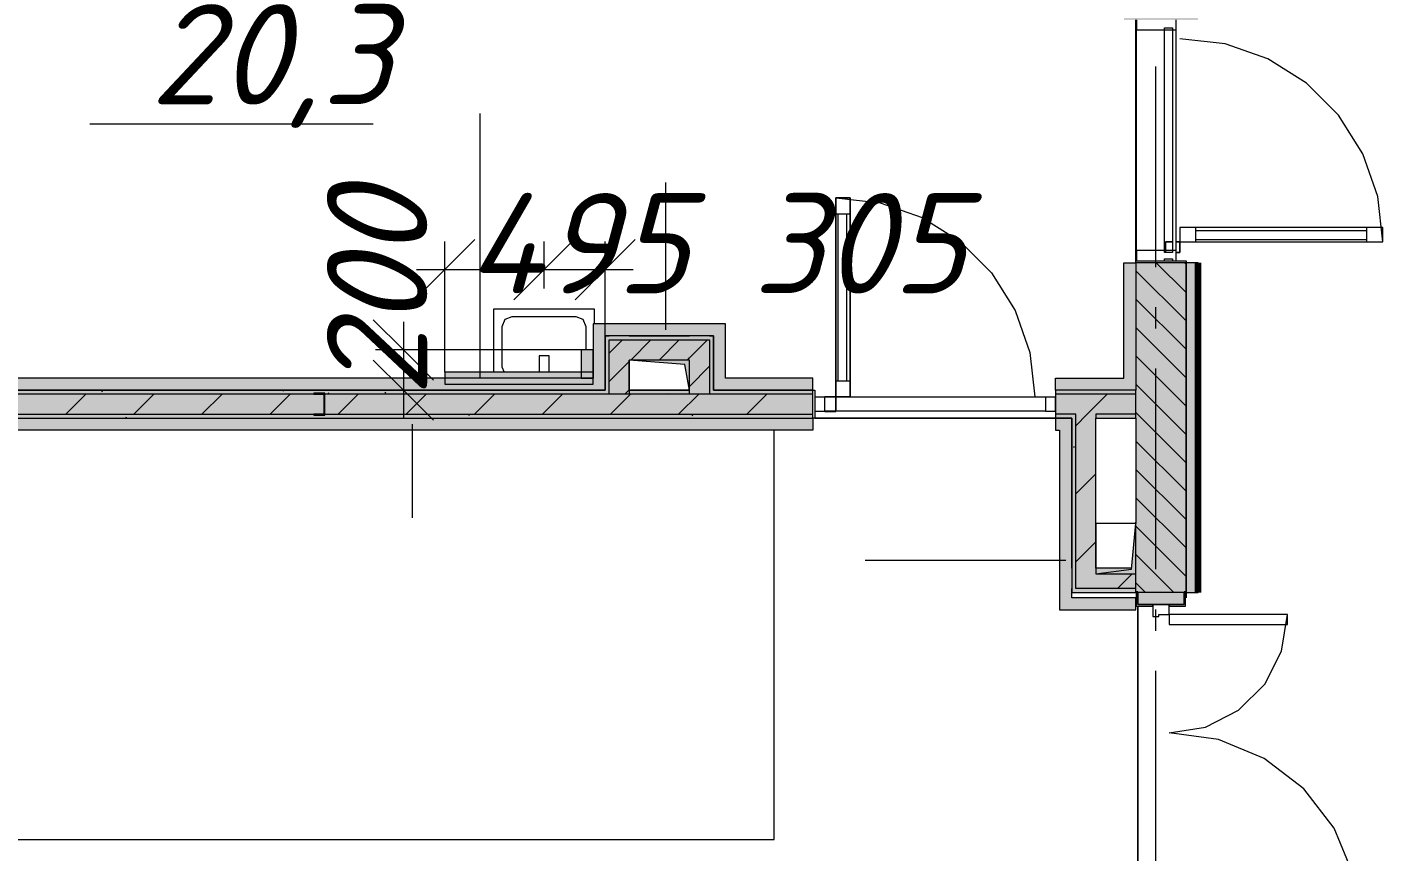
# Model space of a CAD drawing. Header units: millimetres. Extents: x -537608 to 253996, y -217170 to 186033.
# Drawn here: x -365953 to -359195, y -191881 to -187771 of the extents above; entities that cross this region are included whole.
import ezdxf

# ---------------------------------------------------------------- set-up
doc = ezdxf.new("R2010")
doc.units = ezdxf.units.MM
doc.layers.add('16) Лак 1.6м', color=160, linetype='Continuous', lineweight=90)
doc.layers.add('PDF _Геометрия', color=7, linetype='Continuous')
doc.layers.add('PDF _Текст', color=7, linetype='Continuous')
doc.layers.add('PDF _Сплошная заливка', color=7, linetype='Continuous', true_color=0xffffff)
doc.styles.add('PDF ISOCPEUR Italic', font='isocpeui.ttf')

msp = doc.modelspace()

# ---------------------------------------------------------------- hatches: boundary and pattern name
at = {"layer": 'PDF _Сплошная заливка', "true_color": 0x56bc34, "transparency": 33554559}
h = msp.add_hatch(color=85, dxfattribs=at)
h.paths.add_polyline_path([(-360116.2027, -195809.6514), (-360116.2027, -194549.6497), (-360176.2013, -194549.6497), (-360176.2013, -195809.6514)], flags=0)
h.paths.add_polyline_path([(-360116.2027, -193849.6508), (-360116.2027, -193649.6499), (-360176.2013, -193649.6499), (-360176.2013, -193849.6508)], flags=0)
h.paths.add_polyline_path([(-360176.2013, -192949.649), (-360116.2027, -192949.649), (-360116.2027, -192374.6487), (-360176.2013, -192374.6487), (-360176.2013, -192849.6508)], flags=0)
h.paths.add_polyline_path([(-360116.2027, -190587.6488), (-360116.2027, -188944.6473), (-360176.2013, -188944.6473), (-360176.2013, -190587.6488)], flags=0)
h.paths.add_polyline_path([(-360176.2013, -187734.6479), (-360116.2027, -187734.6479), (-360116.2027, -185682.6473), (-360168.2009, -185682.6473), (-360168.2009, -185687.6465), (-360176.2013, -185687.6465), (-360176.2013, -187503.3861)], flags=0)
h.paths.add_polyline_path([(-360168.2009, -184432.6461), (-360116.2027, -184432.6461), (-360116.2027, -183289.6468), (-360176.2013, -183289.6468), (-360176.2013, -184427.647), (-360168.2009, -184427.647)], flags=0)
at = {"layer": 'PDF _Сплошная заливка', "transparency": 33554559}
h = msp.add_hatch(color=256, dxfattribs=at)
h.paths.add_polyline_path([(-360341.2037, -200049.6524), (-360176.2013, -200049.6524), (-360176.2013, -199899.6518), (-360426.2024, -199899.6518), (-360426.2024, -200049.6524)], flags=0)
h.paths.add_polyline_path([(-360341.2037, -199199.653), (-360176.2013, -199199.653), (-360176.2013, -198774.6511), (-360426.2024, -198774.6511), (-360426.2024, -199199.653)], flags=0)
h.paths.add_polyline_path([(-360261.1999, -198074.6523), (-360176.2013, -198074.6523), (-360176.2013, -196149.6503), (-360426.2024, -196149.6503), (-360426.2024, -198074.6523), (-360341.2037, -198074.6523)], flags=0)
h.paths.add_polyline_path([(-360426.2024, -195649.6502), (-360176.2013, -195649.6502), (-360176.2013, -194549.6497), (-360426.2024, -194549.6497), (-360426.2024, -195349.0331)], flags=0)
h.paths.add_polyline_path([(-360261.1999, -193849.6508), (-360176.2013, -193849.6508), (-360176.2013, -193649.6499), (-360426.2024, -193649.6499), (-360426.2024, -193849.6508), (-360341.2037, -193849.6508)], flags=0)
h.paths.add_polyline_path([(-360426.2024, -192949.649), (-360176.2013, -192949.649), (-360176.2013, -192849.6508), (-360426.2024, -192849.6508)], flags=0)
h.paths.add_polyline_path([(-360424.2044, -190587.6488), (-360424.2044, -190585.6487), (-360176.2013, -190585.6487), (-360176.2013, -188944.6473), (-360426.2024, -188944.6473), (-360426.2024, -190587.6488)], flags=0)
h.paths.add_polyline_path([(-360176.2013, -187734.6479), (-360176.2013, -186849.6479), (-360426.2024, -186849.6479), (-360426.2024, -187734.6479)], flags=0)
h.paths.add_polyline_path([(-360176.2013, -186349.6478), (-360176.2013, -185682.6473), (-360426.2024, -185682.6473), (-360426.2024, -186349.6478)], flags=0)
h.paths.add_polyline_path([(-360176.2013, -184424.6479), (-360176.2013, -183849.6475), (-360426.2024, -183849.6475), (-360426.2024, -184424.6479)], flags=0)
at = {"layer": 'PDF _Сплошная заливка', "true_color": 0xff7d7d, "transparency": 33554559}
h = msp.add_hatch(color=11, dxfattribs=at)
h.paths.add_polyline_path([(-360426.2024, -189579.6483), (-360426.2024, -188944.6473), (-360486.2009, -188944.6473), (-360486.2009, -189579.6483)], flags=0)
h.paths.add_polyline_path([(-360486.2009, -187734.6479), (-360426.2024, -187734.6479), (-360426.2024, -187484.6468), (-360486.2009, -187484.6468), (-360486.2009, -187503.3861)], flags=0)
for points in [[(-363015.1046, -189309.6484), (-362531.2496, -189309.6484), (-362531.2496, -189249.6477), (-363131.2522, -189249.6477), (-363131.2522, -189309.6484), (-363071.2537, -189309.6484)], [(-363131.2522, -189579.6483), (-363131.2522, -189519.6476), (-367976.2013, -189519.6476), (-367976.2013, -189579.6483), (-363436.7393, -189579.6483)], [(-360806.1989, -190674.6498), (-360746.2003, -190674.6498), (-360746.2003, -189779.6492), (-360806.1989, -189779.6492), (-360806.1989, -190356.3483)], [(-360426.2024, -190674.6498), (-360426.2024, -190614.649), (-360746.2003, -190614.649), (-360746.2003, -190674.6498), (-360485.2967, -190674.6498)]]:
    msp.add_hatch(color=11, dxfattribs=at).paths.add_polyline_path(points)
at = {"layer": 'PDF _Сплошная заливка', "transparency": 33554559}
for points in [[(-362551.2548, -189329.6494), (-362551.2548, -189309.6484), (-363051.2484, -189309.6484), (-363051.2484, -189329.6494), (-362593.47, -189329.6494)], [(-363015.1046, -189599.6493), (-362951.2566, -189599.6493), (-362951.2566, -189329.6494), (-363051.2484, -189329.6494), (-363051.2484, -189599.6493)], [(-362673.7494, -189429.6477), (-362651.2553, -189429.6477), (-362651.2553, -189329.6494), (-362951.2566, -189329.6494), (-362951.2566, -189429.6477)], [(-362551.2548, -189599.6493), (-362551.2548, -189329.6494), (-362651.2553, -189329.6494), (-362651.2553, -189599.6493), (-362593.47, -189599.6493)], [(-360726.2037, -190467.6496), (-360626.2032, -190467.6496), (-360626.2032, -189699.6476), (-360726.2037, -189699.6476), (-360726.2037, -190356.3483)], [(-360485.2967, -190567.6479), (-360426.2024, -190567.6479), (-360426.2024, -190494.6498), (-360626.2032, -190494.6498), (-360448.7051, -190472.1493), (-360448.7051, -190467.6496), (-360726.2037, -190467.6496), (-360726.2037, -190567.6479), (-360626.2032, -190567.6479)], [(-360426.2024, -190587.6488), (-360426.2024, -190567.6479), (-360746.2003, -190567.6479), (-360746.2003, -190587.6488), (-360485.2967, -190587.6488)]]:
    msp.add_hatch(color=256, dxfattribs=at).paths.add_polyline_path(points)
h = msp.add_hatch(color=256, dxfattribs=at)
h.paths.add_polyline_path([(-360426.2024, -189599.6493), (-360426.2024, -189579.6483), (-360826.2041, -189579.6483), (-360826.2041, -189599.6493)], flags=0)
h.paths.add_polyline_path([(-363051.2484, -189599.6493), (-363051.2484, -189579.6483), (-367976.2013, -189579.6483), (-367976.2013, -189599.6493), (-363436.7393, -189599.6493)], flags=0)
h.paths.add_polyline_path([(-362951.2566, -189599.6493), (-362651.2553, -189599.6493), (-362651.2553, -189579.6483), (-362951.2566, -189579.6483)], flags=0)
h.paths.add_polyline_path([(-362551.2548, -189599.6493), (-362036.2508, -189599.6493), (-362036.2508, -189579.6483), (-362551.2548, -189579.6483)], flags=0)
h = msp.add_hatch(color=256, dxfattribs=at)
h.paths.add_polyline_path([(-360826.2041, -189699.6476), (-360426.2024, -189699.6476), (-360426.2024, -189599.6493), (-360826.2041, -189599.6493), (-360826.2041, -189643.1088)], flags=0)
h.paths.add_polyline_path([(-362036.2508, -189699.6476), (-362036.2508, -189599.6493), (-367976.2013, -189599.6493), (-367976.2013, -189699.6476), (-363436.7393, -189699.6476)], flags=0)
h = msp.add_hatch(color=256, dxfattribs=at)
h.paths.add_polyline_path([(-360726.2037, -189719.6485), (-360726.2037, -189699.6476), (-360826.2041, -189699.6476), (-360826.2041, -189719.6485), (-360746.2003, -189719.6485)], flags=0)
h.paths.add_polyline_path([(-360626.2032, -189719.6485), (-360426.2024, -189719.6485), (-360426.2024, -189699.6476), (-360626.2032, -189699.6476)], flags=0)
h.paths.add_polyline_path([(-362036.2508, -189719.6485), (-362036.2508, -189699.6476), (-367976.2013, -189699.6476), (-367976.2013, -189719.6485), (-363436.7393, -189719.6485)], flags=0)
at = {"layer": 'PDF _Сплошная заливка', "true_color": 0xff7d7d, "transparency": 33554559}
h = msp.add_hatch(color=11, dxfattribs=at)
h.paths.add_polyline_path([(-363436.7393, -189779.6492), (-362036.2508, -189779.6492), (-362036.2508, -189719.6485), (-367976.2013, -189719.6485), (-367976.2013, -189779.6492), (-366809.8165, -189779.6492)], flags=0)
h.paths.add_polyline_path([(-360806.1989, -189779.6492), (-360746.2003, -189779.6492), (-360746.2003, -189719.6485), (-360826.2041, -189719.6485), (-360826.2041, -189779.6492)], flags=0)
at = {"layer": 'PDF _Сплошная заливка', "true_color": 0xe2e2e2, "transparency": 33554559}
msp.add_hatch(color=254, dxfattribs=at).paths.add_polyline_path([(-360626.2032, -190494.6498), (-360426.2024, -190494.6498), (-360426.2024, -190244.6487), (-360448.7051, -190472.1493), (-360485.2967, -190476.7867)])

# ---------------------------------------------------------------- linework, layer by layer
at = {"layer": '16) Лак 1.6м'}
msp.add_line((-360116.2027, -190587.6488), (-360116.2027, -188944.6473), dxfattribs=at)
at = {"layer": 'PDF _Геометрия', "color": 9, "lineweight": 9, "true_color": 0xc0c0c0}
for p, q in [((-360426.2024, -188944.6473), (-360426.2024, -187734.6479)), ((-360283.2031, -188934.6489), (-360243.2012, -188934.6489)), ((-360226.2015, -188934.6489), (-360176.2013, -188934.6489)), ((-360176.2013, -188934.6489), (-360176.2013, -188944.6473)), ((-362036.2508, -189579.6483), (-362026.2009, -189579.6483)), ((-362026.2009, -189579.6483), (-362026.2009, -189614.6489)), ((-360826.2041, -189719.6485), (-362036.2508, -189719.6485)), ((-362026.2009, -189684.648), (-362026.2009, -189719.6485)), ((-362026.2009, -189719.6485), (-360826.2041, -189719.6485)), ((-362229.6895, -191819.6492), (-362229.6895, -189779.6492)), ((-360176.2013, -190587.6488), (-360176.2013, -190614.649)), ((-360416.204, -192279.6495), (-360416.204, -190655.6499)), ((-360416.204, -190655.6499), (-360416.204, -192279.6495)), ((-367716.2019, -191819.6492), (-362229.6895, -191819.6492))]:
    msp.add_line(p, q, dxfattribs=at)
at = {"layer": 'PDF _Геометрия', "lineweight": 9}
for p, q in [((-360423.2055, -187734.6479), (-360423.2055, -187784.6482)), ((-360423.2055, -188884.6487), (-360423.2055, -187784.6482)), ((-360423.2055, -187784.6482), (-360283.2031, -187784.6482)), ((-360283.2031, -187784.6482), (-360283.2031, -187774.6477)), ((-360283.2031, -187774.6477), (-360243.2012, -187774.6477)), ((-360283.2031, -187784.6482), (-360243.2012, -187784.6482)), ((-360283.2031, -188884.6487), (-360283.2031, -187784.6482)), ((-360243.2012, -187774.6477), (-360243.2012, -187784.6482)), ((-360243.2012, -187784.6482), (-360243.2012, -188884.6487)), ((-360243.2012, -187784.6482), (-360226.2015, -187784.6482)), ((-360226.2015, -187784.6482), (-360226.2015, -187734.6479)), ((-360226.2015, -188884.6487), (-360226.2015, -187784.6482)), ((-359982.0133, -187854.0206), (-360207.2038, -187828.6481)), ((-359768.113, -187928.8681), (-359982.0133, -187854.0206)), ((-359576.233, -188049.4336), (-359768.113, -187928.8681)), ((-359415.9843, -188209.6759), (-359576.233, -188049.4336)), ((-363694.3532, -189519.6476), (-363694.3532, -188200.7217)), ((-359295.4189, -188401.5579), (-359415.9843, -188209.6759)), ((-359220.5736, -188615.4561), (-359295.4189, -188401.5579)), ((-362768.7119, -189279.6491), (-362768.7119, -188545.3323)), ((-361922.2045, -189613.6478), (-361922.2045, -188621.6481)), ((-361922.2045, -188621.6481), (-361850.2011, -188621.6481)), ((-361850.2011, -188621.6481), (-361922.2045, -188621.6481)), ((-361922.2045, -188621.6481), (-361922.2045, -189613.6478)), ((-361922.2045, -189613.6478), (-361922.2045, -188621.6481)), ((-361922.2045, -188621.6481), (-361701.4577, -188646.519)), ((-361850.2011, -188621.6481), (-361850.2011, -189613.6478)), ((-361850.2011, -189613.6478), (-361850.2011, -188621.6481)), ((-361701.4577, -188646.519), (-361491.7858, -188719.8874)), ((-359195.2031, -188840.6487), (-359220.5736, -188615.4561)), ((-361922.2045, -188701.6476), (-361850.2011, -188701.6476)), ((-361912.2062, -188701.6476), (-361912.2062, -189533.6483)), ((-361868.1997, -188701.6476), (-361868.1997, -189533.6483)), ((-361491.7858, -188719.8874), (-361303.7037, -188838.0717)), ((-360207.2038, -188768.6475), (-360207.2038, -188840.6487)), ((-359195.2031, -188768.6475), (-360207.2038, -188768.6475)), ((-360207.2038, -188768.6475), (-360207.2038, -188840.6487)), ((-359195.2031, -188768.6475), (-360207.2038, -188768.6475)), ((-360127.2, -188840.6487), (-360127.2, -188768.6475)), ((-359275.1983, -188786.6483), (-360127.2, -188786.6483)), ((-359275.1983, -188840.6487), (-359275.1983, -188768.6475)), ((-359195.2031, -188840.6487), (-359195.2031, -188768.6475)), ((-359195.2031, -188840.6487), (-359195.2031, -188768.6475)), ((-363871.2055, -188979.2129), (-363871.2055, -188839.2127)), ((-363376.2068, -188979.2129), (-363376.2068, -188839.2127)), ((-363071.2537, -188979.2129), (-363071.2537, -188839.2127)), ((-361303.7037, -188838.0717), (-361146.6241, -188995.1469)), ((-360279.1986, -188894.6492), (-360279.1986, -188840.6487)), ((-360279.1986, -188840.6487), (-360243.2012, -188840.6487)), ((-360243.2012, -188840.6487), (-360279.1986, -188840.6487)), ((-360279.1986, -188840.6487), (-360279.1986, -188894.6492)), ((-360207.2038, -188840.6487), (-360226.2015, -188840.6487)), ((-360226.2015, -188840.6487), (-360207.2038, -188840.6487)), ((-360207.2038, -188840.6487), (-359195.2031, -188840.6487)), ((-360207.2038, -188840.6487), (-359195.2031, -188840.6487)), ((-360207.2038, -188840.6487), (-360207.2038, -188894.6492)), ((-360207.2038, -188894.6492), (-360207.2038, -188840.6487)), ((-360207.2038, -188840.6487), (-359195.2031, -188840.6487)), ((-359275.1983, -188830.6483), (-360127.2, -188830.6483)), ((-360283.2031, -188884.6487), (-360423.2055, -188884.6487)), ((-360423.2055, -188884.6487), (-360423.2055, -188934.6489)), ((-360423.2055, -188934.6489), (-360283.2031, -188934.6489)), ((-360243.2012, -188884.6487), (-360283.2031, -188884.6487)), ((-360283.2031, -188894.6492), (-360283.2031, -188884.6487)), ((-360243.2012, -188894.6492), (-360283.2031, -188894.6492)), ((-360283.2031, -188924.6484), (-360243.2012, -188924.6484)), ((-360283.2031, -188934.6489), (-360283.2031, -188924.6484)), ((-360226.2015, -188884.6487), (-360243.2012, -188884.6487)), ((-360243.2012, -188884.6487), (-360243.2012, -188894.6492)), ((-360243.2012, -188924.6484), (-360243.2012, -188934.6489)), ((-360243.2012, -188934.6489), (-360226.2015, -188934.6489)), ((-360226.2015, -188934.6489), (-360226.2015, -188884.6487)), ((-360207.2038, -188894.6492), (-360226.2015, -188894.6492)), ((-360226.2015, -188894.6492), (-360207.2038, -188894.6492)), ((-364011.1992, -188979.2129), (-363376.2068, -188979.2129)), ((-363871.2055, -189489.6484), (-363871.2055, -188979.2129)), ((-363376.2068, -188979.2129), (-362931.2513, -188979.2129)), ((-363376.2068, -189073.8267), (-363376.2068, -188979.2129)), ((-363071.2537, -189309.6484), (-363071.2537, -188979.2129)), ((-361146.6241, -188995.1469), (-361028.4441, -189183.2355)), ((-360486.2009, -189519.6476), (-360486.2009, -188944.6473)), ((-360486.2009, -188944.6473), (-360426.2024, -188944.6473)), ((-360176.2013, -188944.6473), (-360426.2024, -188944.6473)), ((-360426.2024, -188944.6473), (-360426.2024, -189579.6483)), ((-360426.2024, -188944.6473), (-360426.2024, -189579.6483)), ((-360176.2013, -189234.8957), (-360426.2024, -188984.8967)), ((-360176.2013, -189093.4745), (-360325.0307, -188944.6473)), ((-360176.2013, -188952.0534), (-360183.6074, -188944.6473)), ((-360176.2013, -190587.6488), (-360176.2013, -188944.6473)), ((-360176.2013, -188944.6473), (-360176.2013, -190587.6488)), ((-360116.2027, -188944.6473), (-360176.2013, -188944.6473)), ((-360176.2013, -189376.319), (-360426.2024, -189126.3179)), ((-361028.4441, -189183.2355), (-360955.0714, -189392.9075)), ((-364076.9419, -189239.6494), (-364076.9419, -189719.6485)), ((-362531.2496, -189249.6477), (-363131.2522, -189249.6477)), ((-363131.2522, -189249.6477), (-363131.2522, -189309.6484)), ((-362471.251, -189249.6477), (-362531.2496, -189249.6477)), ((-362471.251, -189519.6476), (-362471.251, -189249.6477)), ((-360176.2013, -189517.7401), (-360426.2024, -189267.739)), ((-363131.2522, -189309.6484), (-363131.2522, -189379.6474)), ((-363051.2484, -189309.6484), (-363071.2537, -189309.6484)), ((-363071.2537, -189309.6484), (-363051.2484, -189309.6484)), ((-363071.2537, -189579.6483), (-363071.2537, -189309.6484)), ((-363071.2537, -189309.6484), (-363071.2537, -189579.6483)), ((-362951.2566, -189309.6484), (-363051.2484, -189309.6484)), ((-363051.2484, -189395.2284), (-362985.6694, -189329.6494)), ((-363051.2484, -189579.6483), (-363051.2484, -189329.6494)), ((-363051.2484, -189329.6494), (-362951.2566, -189329.6494)), ((-362651.2553, -189309.6484), (-362951.2566, -189309.6484)), ((-362951.2566, -189309.6484), (-362651.2553, -189309.6484)), ((-362951.2566, -189329.6494), (-362651.2553, -189329.6494)), ((-362944.2552, -189429.6477), (-362844.2548, -189329.6494)), ((-362802.8319, -189429.6477), (-362702.8314, -189329.6494)), ((-362551.2548, -189309.6484), (-362651.2553, -189309.6484)), ((-362651.2553, -189419.4922), (-362561.4081, -189329.6494)), ((-362651.2553, -189329.6494), (-362551.2548, -189329.6494)), ((-362531.2496, -189309.6484), (-362551.2548, -189309.6484)), ((-362551.2548, -189309.6484), (-362531.2496, -189309.6484)), ((-362551.2548, -189329.6494), (-362551.2548, -189579.6483)), ((-362531.2496, -189579.6483), (-362531.2496, -189309.6484)), ((-362531.2496, -189309.6484), (-362531.2496, -189519.6476)), ((-364076.9419, -189379.6474), (-364216.9442, -189379.6474)), ((-363191.2508, -189379.6474), (-364076.9419, -189379.6474)), ((-363131.2522, -189379.6474), (-363191.2508, -189379.6474)), ((-363191.2508, -189379.6474), (-363191.2508, -189519.6476)), ((-363131.2522, -189379.6474), (-363131.2522, -189519.6476)), ((-363131.2522, -189519.6476), (-363131.2522, -189379.6474)), ((-360955.0714, -189392.9075), (-360930.2005, -189613.6478)), ((-363051.2484, -189536.6495), (-362951.2566, -189436.6491)), ((-362951.2566, -189579.6483), (-362951.2566, -189429.6477)), ((-362661.4086, -189429.6477), (-362651.2553, -189419.4922)), ((-362651.2553, -189560.9133), (-362551.2548, -189460.9129)), ((-360176.2013, -189659.1613), (-360426.2024, -189409.1601)), ((-363191.2508, -189519.6476), (-367916.2027, -189519.6476)), ((-363131.2522, -189489.6484), (-363871.2055, -189489.6484)), ((-363871.2055, -189489.6484), (-363871.2055, -189549.649)), ((-363131.2522, -189519.6476), (-363191.2508, -189519.6476)), ((-363191.2508, -189519.6476), (-363131.2522, -189519.6476)), ((-363131.2522, -189549.649), (-363131.2522, -189489.6484)), ((-362531.2496, -189519.6476), (-362531.2496, -189579.6483)), ((-362036.2508, -189519.6476), (-362471.251, -189519.6476)), ((-362036.2508, -189579.6483), (-362036.2508, -189519.6476)), ((-361922.2045, -189533.6483), (-361850.2011, -189533.6483)), ((-360826.2041, -189579.6483), (-360826.2041, -189519.6476)), ((-360826.2041, -189519.6476), (-360486.2009, -189519.6476)), ((-367976.2013, -189579.6483), (-363131.2522, -189579.6483)), ((-363131.2522, -189579.6483), (-367976.2013, -189579.6483)), ((-363051.2484, -189599.6493), (-367976.2013, -189599.6493)), ((-365759.8377, -189699.6476), (-365659.8373, -189599.6493)), ((-365420.4287, -189699.6476), (-365320.4283, -189599.6493)), ((-365081.0111, -189699.6476), (-364981.0107, -189599.6493)), ((-364741.6021, -189699.6476), (-364641.6016, -189599.6493)), ((-364402.1931, -189699.6476), (-364302.1926, -189599.6493)), ((-364076.9419, -189579.6483), (-364216.9442, -189579.6483)), ((-363864.807, -189579.6483), (-364076.9419, -189579.6483)), ((-364062.7841, -189699.6476), (-363962.7836, -189599.6493)), ((-363871.2055, -189549.649), (-363131.2522, -189549.649)), ((-363723.3664, -189699.6476), (-363623.366, -189599.6493)), ((-363383.9574, -189699.6476), (-363283.957, -189599.6493)), ((-363131.2522, -189579.6483), (-363071.2537, -189579.6483)), ((-363071.2537, -189579.6483), (-363131.2522, -189579.6483)), ((-363051.2484, -189599.6493), (-363051.2484, -189579.6483)), ((-362951.2566, -189599.6493), (-363051.2484, -189599.6493)), ((-362951.2566, -189599.6493), (-363051.2484, -189599.6493)), ((-363044.5484, -189699.6476), (-362944.5479, -189599.6493)), ((-362972.8292, -189599.6493), (-362951.2566, -189578.0702)), ((-362951.2566, -189579.6483), (-362951.2566, -189599.6493)), ((-362651.2553, -189579.6483), (-362951.2566, -189579.6483)), ((-362651.2553, -189599.6493), (-362951.2566, -189599.6493)), ((-362705.1308, -189699.6476), (-362605.1303, -189599.6493)), ((-362651.2553, -189599.6493), (-362651.2553, -189579.6483)), ((-362551.2548, -189599.6493), (-362651.2553, -189599.6493)), ((-362551.2548, -189599.6493), (-362651.2553, -189599.6493)), ((-362551.2548, -189579.6483), (-362551.2548, -189599.6493)), ((-362036.2508, -189599.6493), (-362551.2548, -189599.6493)), ((-362036.2508, -189579.6483), (-362531.2496, -189579.6483)), ((-362531.2496, -189579.6483), (-362036.2508, -189579.6483)), ((-362365.7218, -189699.6476), (-362265.7213, -189599.6493)), ((-362036.2508, -189599.6493), (-362036.2508, -189579.6483)), ((-362036.2508, -189699.6476), (-362036.2508, -189599.6493)), ((-360486.2009, -189579.6483), (-360826.2041, -189579.6483)), ((-360826.2041, -189579.6483), (-360826.2041, -189599.6493)), ((-360486.2009, -189579.6483), (-360826.2041, -189579.6483)), ((-360826.2041, -189599.6493), (-360826.2041, -189699.6476)), ((-360426.2024, -189599.6493), (-360826.2041, -189599.6493)), ((-360668.6681, -189699.6476), (-360568.6677, -189599.6493)), ((-360426.2024, -189579.6483), (-360486.2009, -189579.6483)), ((-360426.2024, -189579.6483), (-360486.2009, -189579.6483)), ((-360176.2013, -189800.5824), (-360426.2024, -189550.5812)), ((-360426.2024, -189599.6493), (-360426.2024, -189579.6483)), ((-360426.2024, -189699.6476), (-360426.2024, -189599.6493)), ((-361976.2006, -189614.6489), (-362026.2009, -189614.6489)), ((-362026.2009, -189614.6489), (-362026.2009, -189684.648)), ((-361922.2045, -189613.6478), (-361976.2006, -189613.6478)), ((-361976.2006, -189613.6478), (-361922.2045, -189613.6478)), ((-360876.2043, -189614.6489), (-361976.2006, -189614.6489)), ((-361976.2006, -189684.648), (-361976.2006, -189614.6489)), ((-361850.2011, -189613.6478), (-361922.2045, -189613.6478)), ((-361922.2045, -189613.6478), (-361850.2011, -189613.6478)), ((-361922.2045, -189613.6478), (-361922.2045, -189685.649)), ((-361922.2045, -189685.649), (-361922.2045, -189613.6478)), ((-360826.2041, -189614.6489), (-360876.2043, -189614.6489)), ((-360876.2043, -189614.6489), (-360876.2043, -189684.648)), ((-360826.2041, -189684.648), (-360826.2041, -189614.6489)), ((-367976.2013, -189699.6476), (-362036.2508, -189699.6476)), ((-367976.2013, -189719.6485), (-362036.2508, -189719.6485)), ((-367976.2013, -189719.6485), (-362036.2508, -189719.6485)), ((-362036.2508, -189719.6485), (-362036.2508, -189699.6476)), ((-362036.2508, -189719.6485), (-362036.2508, -189779.6492)), ((-362026.2009, -189684.648), (-361976.2006, -189684.648)), ((-360876.2043, -189684.648), (-361976.2006, -189684.648)), ((-361922.2045, -189685.649), (-361976.2006, -189685.649)), ((-361976.2006, -189685.649), (-361922.2045, -189685.649)), ((-360876.2043, -189684.648), (-360826.2041, -189684.648)), ((-360826.2041, -189699.6476), (-360826.2041, -189719.6485)), ((-360726.2037, -189699.6476), (-360826.2041, -189699.6476)), ((-360826.2041, -189719.6485), (-360746.2003, -189719.6485)), ((-360746.2003, -189719.6485), (-360826.2041, -189719.6485)), ((-360826.2041, -189719.6485), (-360826.2041, -189779.6492)), ((-360746.2003, -189719.6485), (-360746.2003, -189779.6492)), ((-360746.2003, -189779.6492), (-360746.2003, -189719.6485)), ((-360726.2037, -189757.1831), (-360668.6681, -189699.6476)), ((-360726.2037, -189719.6485), (-360726.2037, -189699.6476)), ((-360726.2037, -190467.6496), (-360726.2037, -189719.6485)), ((-360426.2024, -189699.6476), (-360626.2032, -189699.6476)), ((-360626.2032, -189699.6476), (-360626.2032, -189719.6485)), ((-360626.2032, -190467.6496), (-360626.2032, -189719.6485)), ((-360626.2032, -189719.6485), (-360426.2024, -189719.6485)), ((-360176.2013, -189942.0035), (-360426.2024, -189692.0046)), ((-360426.2024, -189719.6485), (-360426.2024, -189699.6476)), ((-360426.2024, -189719.6485), (-360426.2024, -190244.6487)), ((-362036.2508, -189779.6492), (-367916.2027, -189779.6492)), ((-364034.0034, -189749.6478), (-364034.0034, -190215.7991)), ((-360826.2041, -189779.6492), (-360806.1989, -189779.6492)), ((-360806.1989, -189779.6492), (-360806.1989, -190674.6498)), ((-360746.2003, -189779.6492), (-360746.2003, -190467.6496)), ((-360746.2003, -190467.6496), (-360746.2003, -189779.6492)), ((-360176.2013, -190083.4247), (-360426.2024, -189833.4257)), ((-360726.2037, -190096.5965), (-360626.2032, -189996.596)), ((-360176.2013, -190224.8458), (-360426.2024, -189974.8468)), ((-360176.2013, -190366.2669), (-360426.2024, -190116.268)), ((-360176.2013, -190507.6902), (-360426.2024, -190257.6891)), ((-360726.2037, -190436.0076), (-360626.2032, -190336.0072)), ((-360237.6638, -190587.6488), (-360426.2024, -190399.1103)), ((-360776.2039, -190429.1117), (-361776.1997, -190429.1117)), ((-360746.2003, -190467.6496), (-360746.2003, -190567.6479)), ((-360726.2037, -190567.6479), (-360726.2037, -190467.6496)), ((-360448.2572, -190467.6496), (-360626.2032, -190467.6496)), ((-360518.4349, -190567.6479), (-360445.4325, -190494.6498)), ((-360426.2024, -190567.6479), (-360426.2024, -190494.6498)), ((-360379.0871, -190587.6488), (-360426.2024, -190540.5314)), ((-360746.2003, -190614.649), (-360746.2003, -190567.6479)), ((-360746.2003, -190567.6479), (-360746.2003, -190587.6488)), ((-360746.2003, -190587.6488), (-360426.2024, -190587.6488)), ((-360426.2024, -190614.649), (-360746.2003, -190614.649)), ((-360426.2024, -190567.6479), (-360726.2037, -190567.6479)), ((-360426.2024, -190587.6488), (-360426.2024, -190567.6479)), ((-360426.2024, -190674.6498), (-360426.2024, -190614.649)), ((-360416.204, -190585.6487), (-360424.2044, -190585.6487)), ((-360424.2044, -190585.6487), (-360424.2044, -190655.6499)), ((-360416.204, -190647.6495), (-360416.204, -190585.6487)), ((-360186.1996, -190587.6488), (-360416.204, -190587.6488)), ((-360416.204, -190587.6488), (-360416.204, -190647.6495)), ((-360186.1996, -190585.6487), (-360186.1996, -190647.6495)), ((-360178.1992, -190585.6487), (-360186.1996, -190585.6487)), ((-360186.1996, -190647.6495), (-360186.1996, -190587.6488)), ((-360178.1992, -190655.6499), (-360178.1992, -190585.6487)), ((-360176.2013, -190587.6488), (-360116.2027, -190587.6488)), ((-360806.1989, -190674.6498), (-360746.2003, -190674.6498)), ((-360746.2003, -190674.6498), (-360426.2024, -190674.6498)), ((-360424.2044, -190655.6499), (-360341.2037, -190655.6499)), ((-360341.2037, -190647.6495), (-360416.204, -190647.6495)), ((-360416.204, -190647.6495), (-360186.1996, -190647.6495)), ((-360261.1999, -190647.6495), (-360341.2037, -190647.6495)), ((-360341.2037, -190647.6495), (-360341.2037, -190707.6481)), ((-360341.2037, -190655.6499), (-360341.2037, -190647.6495)), ((-360261.1999, -190697.6497), (-360261.1999, -190647.6495)), ((-360186.1996, -190647.6495), (-360261.1999, -190647.6495)), ((-360261.1999, -190647.6495), (-360261.1999, -190655.6499)), ((-360261.1999, -190655.6499), (-360178.1992, -190655.6499)), ((-360341.2037, -190707.6481), (-360311.2001, -190707.6481)), ((-360311.2001, -190707.6481), (-360311.2001, -190697.6497)), ((-360311.2001, -190697.6497), (-360261.1999, -190697.6497)), ((-359671.2042, -190697.6497), (-360261.1999, -190697.6497)), ((-360261.1999, -190697.6497), (-360261.1999, -190747.65)), ((-360261.1999, -190747.65), (-359671.2042, -190747.65)), ((-359700.0796, -190879.9684), (-359671.2042, -190697.6497)), ((-359671.2042, -190747.65), (-359671.2042, -190697.6497)), ((-359783.8812, -191044.4434), (-359700.0796, -190879.9684)), ((-359914.4105, -191174.9684), (-359783.8812, -191044.4434)), ((-360078.8791, -191258.7722), (-359914.4105, -191174.9684)), ((-360261.1999, -191287.6498), (-360078.8791, -191258.7722)), ((-360015.3238, -191320.0195), (-360261.1999, -191287.6498)), ((-359786.1978, -191414.926), (-360015.3238, -191320.0195)), ((-359589.4522, -191565.8977), (-359786.1978, -191414.926)), ((-359438.4784, -191762.6497), (-359589.4522, -191565.8977)), ((-359343.5675, -191991.7714), (-359438.4784, -191762.6497))]:
    msp.add_line(p, q, dxfattribs=at)
at = {"layer": 'PDF _Геометрия', "color": 253, "lineweight": 9, "true_color": 0xaaaaaa}
for p, q in [((-360326.2019, -188966.7387), (-360326.2019, -187966.7386)), ((-365640.366, -188251.8931), (-364227.4507, -188251.8931)), ((-363626.1993, -189489.6484), (-363626.1993, -189173.8271)), ((-363626.1993, -189173.8271), (-363126.2057, -189173.8271)), ((-363126.2057, -189173.8271), (-363126.2057, -189249.6477)), ((-360326.2019, -189272.5724), (-360326.2019, -189166.7374)), ((-363571.5573, -189228.4691), (-363586.206, -189263.8249)), ((-363586.206, -189263.8249), (-363586.206, -189463.828)), ((-363536.2058, -189213.8247), (-363571.5573, -189228.4691)), ((-363216.1992, -189213.8247), (-363536.2058, -189213.8247)), ((-363180.8477, -189228.4691), (-363216.1992, -189213.8247)), ((-363166.199, -189263.8249), (-363180.8477, -189228.4691)), ((-363166.199, -189379.6474), (-363166.199, -189263.8249)), ((-363586.206, -189463.828), (-363575.5101, -189489.6484)), ((-363351.2067, -189408.8135), (-363401.1983, -189408.8135)), ((-363401.1983, -189408.8135), (-363401.1983, -189489.6484)), ((-363351.2067, -189489.6484), (-363351.2067, -189408.8135)), ((-362651.2553, -189429.6477), (-362951.2566, -189429.6477)), ((-362951.2566, -189429.6477), (-362951.2566, -189579.6483)), ((-362673.7494, -189452.1482), (-362951.2566, -189429.6477)), ((-362651.2553, -189579.6483), (-362673.7494, -189452.1482)), ((-362651.2553, -189579.6483), (-362651.2553, -189429.6477)), ((-360326.2019, -190472.5712), (-360326.2019, -189472.5712)), ((-362951.2566, -189579.6483), (-362651.2553, -189579.6483)), ((-360426.2024, -190244.6487), (-360626.2032, -190244.6487)), ((-360626.2032, -190244.6487), (-360626.2032, -190494.6498)), ((-360448.7051, -190472.1493), (-360426.2024, -190244.6487)), ((-360426.2024, -190244.6487), (-360426.2024, -190237.6494)), ((-360426.2024, -190494.6498), (-360426.2024, -190244.6487)), ((-360626.2032, -190494.6498), (-360448.7051, -190472.1493)), ((-360626.2032, -190494.6498), (-360426.2024, -190494.6498)), ((-360326.2019, -190778.4049), (-360326.2019, -190672.5721)), ((-360326.2019, -191978.4059), (-360326.2019, -190978.4058))]:
    msp.add_line(p, q, dxfattribs=at)
at = {"layer": 'PDF _Геометрия', "lineweight": 20}
for p, q in [((-363721.2049, -188829.2123), (-363871.2055, -188979.2129)), ((-363226.2061, -188829.2123), (-363376.2068, -188979.2129)), ((-362921.253, -188829.2123), (-363071.2537, -188979.2129)), ((-363871.2055, -188979.2129), (-364021.2062, -189129.2136)), ((-363376.2068, -188979.2129), (-363526.1988, -189129.2136)), ((-363071.2537, -188979.2129), (-363221.2544, -189129.2136)), ((-364076.9419, -189379.6474), (-364226.9426, -189229.6489)), ((-363926.9412, -189529.6481), (-364076.9419, -189379.6474)), ((-364076.9419, -189579.6483), (-364226.9426, -189429.6477)), ((-363926.9412, -189729.649), (-364076.9419, -189579.6483))]:
    msp.add_line(p, q, dxfattribs=at)
at = {"layer": 'PDF _Геометрия', "color": 8, "lineweight": 9, "true_color": 0x787878}
for p, q in [((-365861.0008, -189599.111), (-365861.3108, -189599.6493)), ((-365576.1993, -189589.1472), (-365579.5493, -189583.3406)), ((-365497.8059, -189579.6483), (-365498.7877, -189581.3427)), ((-364676.5829, -189579.6483), (-364679.6659, -189584.9898)), ((-364449.5408, -189592.7943), (-364452.8909, -189598.6008)), ((-364164.7394, -189595.4639), (-364168.0894, -189589.6574)), ((-362754.511, -189599.6493), (-362756.6295, -189595.9742)), ((-365458.2432, -189714.3243), (-365461.3176, -189719.6485)), ((-365159.8351, -189700.7111), (-365160.4466, -189699.6476)), ((-364796.9503, -189719.6485), (-364797.622, -189718.4816)), ((-364639.13, -189717.9714), (-364640.0946, -189719.6485)), ((-363748.3751, -189707.0279), (-363751.7252, -189701.2214)), ((-362635.3234, -189701.6885), (-362638.682, -189707.4951)), ((-360733.1276, -189861.384), (-360736.4776, -189867.1905))]:
    msp.add_line(p, q, dxfattribs=at)
at = {"layer": 'PDF _Геометрия', "color": 253, "lineweight": 20, "true_color": 0xaaaaaa}
for p, q in [((-364469.1499, -189594.6479), (-364524.1536, -189594.6479)), ((-364524.1536, -189594.6479), (-364524.1536, -189599.6493)), ((-364524.1536, -189599.6493), (-364474.1534, -189599.6493)), ((-364474.1534, -189599.6493), (-364474.1534, -189699.6476)), ((-364469.1499, -189704.6489), (-364469.1499, -189594.6479)), ((-364474.1534, -189699.6476), (-364524.1536, -189699.6476)), ((-364524.1536, -189699.6476), (-364524.1536, -189704.6489)), ((-364524.1536, -189704.6489), (-364469.1499, -189704.6489))]:
    msp.add_line(p, q, dxfattribs=at)
at = {"layer": 'PDF _Сплошная заливка', "color": 11, "lineweight": 35, "true_color": 0xff7d7d, "transparency": 33554559}
for points in [[(-362471.251, -189519.6476), (-362471.251, -189249.6477), (-362531.2496, -189519.6476), (-362531.2496, -189249.6477)], [(-363071.2537, -189579.6483), (-363071.2537, -189309.6484), (-363131.2522, -189579.6483), (-363131.2522, -189309.6484)], [(-362036.2508, -189579.6483), (-362036.2508, -189519.6476), (-362531.2496, -189579.6483), (-362531.2496, -189519.6476)], [(-360486.2009, -189579.6483), (-360486.2009, -189519.6476), (-360826.2041, -189579.6483), (-360826.2041, -189519.6476)]]:
    msp.add_solid(points, dxfattribs=at)
at = {"layer": 'PDF _Сплошная заливка', "lineweight": 35, "transparency": 33554559}
for points in [[(-363051.2484, -189579.6483), (-363051.2484, -189309.6484), (-363071.2537, -189579.6483), (-363071.2537, -189309.6484)], [(-362531.2496, -189579.6483), (-362531.2496, -189309.6484), (-362551.2548, -189579.6483), (-362551.2548, -189309.6484)], [(-360726.2037, -190567.6479), (-360726.2037, -189719.6485), (-360746.2003, -190567.6479), (-360746.2003, -189719.6485)]]:
    msp.add_solid(points, dxfattribs=at)
at = {"layer": 'PDF _Сплошная заливка', "color": 63, "lineweight": 35, "true_color": 0xbce362, "transparency": 33554559}
for points in [[(-363131.2522, -189519.6476), (-363131.2522, -189379.6474), (-363191.2508, -189519.6476), (-363191.2508, -189379.6474)], [(-363871.2055, -189549.649), (-363131.2522, -189549.649), (-363871.2055, -189489.6484), (-363131.2522, -189489.6484)]]:
    msp.add_solid(points, dxfattribs=at)
at = {"layer": 'PDF _Сплошная заливка', "color": 254, "lineweight": 35, "true_color": 0xe2e2e2, "transparency": 33554559}
msp.add_solid([(-362651.2553, -189579.6483), (-362651.2553, -189429.6477), (-362673.7494, -189452.1482), (-362951.2566, -189429.6477)], dxfattribs=at)
at = {"layer": 'PDF _Сплошная заливка', "color": 7, "lineweight": 35, "true_color": 0xf4f4f4, "transparency": 33554559}
msp.add_solid([(-360416.204, -190647.6495), (-360186.1996, -190647.6495), (-360416.204, -190587.6488), (-360186.1996, -190587.6488)], dxfattribs=at)

# ---------------------------------------------------------------- texts
at = {"layer": 'PDF _Текст', "char_height": 500, "attachment_point": 4, "style": 'PDF ISOCPEUR Italic'}
for s, insert in [('20,3', (-365339.6585, -187964.5167)), ('495 305', (-363761.801, -188847.6943))]:
    msp.add_mtext(s, dxfattribs=dict(at, insert=insert))
at = {"layer": 'PDF _Текст', "insert": (-364208.4573, -189612.3818), "char_height": 500, "attachment_point": 4, "rotation": 90, "style": 'PDF ISOCPEUR Italic'}
msp.add_mtext('200', dxfattribs=at)

doc.saveas('drawing.dxf')
